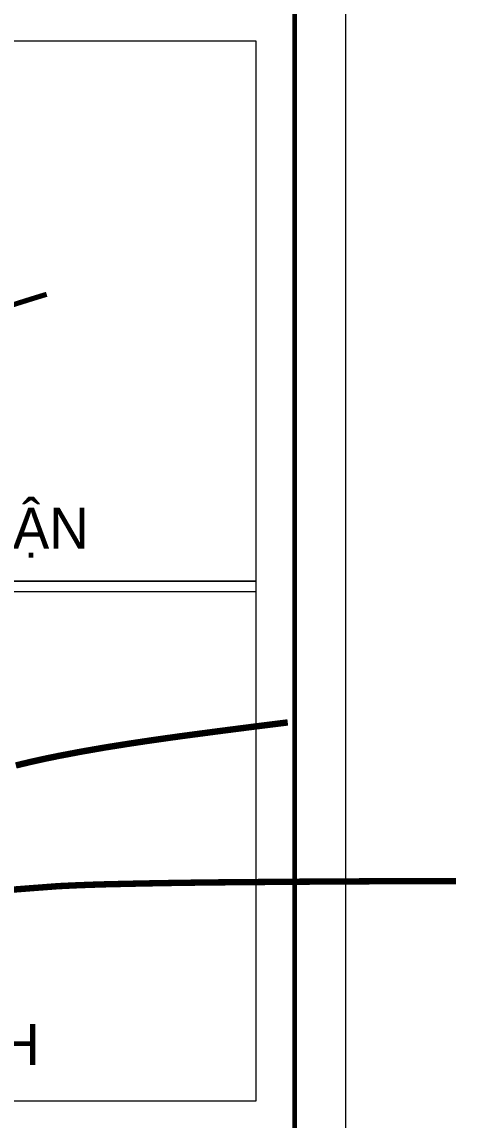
# Model space of a CAD drawing. Header units: millimetres. Extents: x 480521 to 6014615, y -961280 to 187869.
# Drawn here: x 780645 to 781671, y 138764 to 141341 of the extents above; entities that cross this region are included whole.
import ezdxf
from ezdxf.enums import TextEntityAlignment as Align

# ---------------------------------------------------------------- set-up
doc = ezdxf.new("R2010")
doc.units = ezdxf.units.MM
doc.header["$LTSCALE"] = 600
doc.header["$MEASUREMENT"] = 0
doc.layers.get('0').update_dxf_attribs({"lineweight": 0})
doc.layers.get('Defpoints').update_dxf_attribs({"lineweight": 0})
for name, color, linetype, lineweight in [('ISO', 153, 'Continuous', 13), ('Khungten_LCDI', 7, 'Continuous', 25), ('LC Net dam 1', 30, 'Continuous', 30), ('LC Net thay', 7, 'Continuous', 25), ('LC Text1', 3, 'Continuous', 20)]:
    doc.layers.add(name, color=color, linetype=linetype, lineweight=lineweight)
doc.styles.add('Khungten', font='VHAVAN.TTF', dxfattribs={"width": 0.9, "height": 5000})
doc.styles.add('LC 1', font='VHAVANB.TTF')
doc.styles.add('Title', font='VHBLACK.TTF')
doc.styles.add('VNAVANTH', font='VHAVANB.TTF', dxfattribs={"width": 0.6})

# ---------------------------------------------------------------- blocks, each defined once
blk = doc.blocks.new('Trần Văn Bách')
at = {"layer": 'ISO', "ltscale": 2, "const_width": 50}
for points in [[(3093, 1930.8, -0.011769), (3423.5, 2004.4, -0.011389), (3977.5, 2100.8, -0.004152), (4378.6, 2158.8, -0.003025), (5220.9, 2267.2)], [(0, 0, -0.014993), (-272, -14.8, -0.056033), (-351.5, -9, -0.160922), (-367.7, -0.6, -0.319142), (-367.6, 11.6, -0.094176), (-352.7, 27.3, -0.047915), (-284, 67.3, -0.021791), (-105.1, 143.7, -0.011406), (386.1, 319.6, -0.011123), (1293.8, 607.8, -0.015568), (2035.3, 799.2, -0.043516), (3423.3, 986.4, -0.006276), (3804.3, 1001.1, -0.003589), (4638.9, 1015.8, -0.002108), (6536.6, 1026.4)]]:
    blk.add_lwpolyline(points, format="xyb", dxfattribs=at)
blk = doc.blocks.new('mr thuan')
at = {"layer": 'ISO', "ltscale": 2, "const_width": 40}
blk.add_lwpolyline([(3678.4, -934.4), (3824.9, -888.3), (3898.2, -865.7), (3943.2, -852.3)], dxfattribs=at)
blk = doc.blocks.new('lcdi fix')
at = {"layer": 'Defpoints', "lineweight": 0}
blk.add_lwpolyline([(-1200, -14850), (-1200, 14850), (40800, 14850), (40800, -14850)], close=True, dxfattribs=at)
at = {"layer": 'Khungten_LCDI', "color": 5, "lineweight": 25}
blk.add_line((40600, -14650), (40600, 14650), dxfattribs=at)
at = {"layer": 'Khungten_LCDI', "color": 5, "lineweight": 60}
blk.add_lwpolyline([(0, -14650), (0, 14650), (40600, 14650), (40600, -14650)], close=True, dxfattribs=at)
at = {"layer": 'Khungten_LCDI', "color": 9, "lineweight": 15}
for points in [[(36750, -5485), (40450, -5485), (40450, -3372.2), (36750, -3372.2)], [(36750, -7517.3), (40450, -7517.3), (40450, -5485), (36750, -5485)], [(36750, -7517.3), (40450, -7517.3), (40450, -5526.4), (36750, -5526.4)]]:
    blk.add_lwpolyline(points, close=True, dxfattribs=at)
at = {"xscale": 0.5, "yscale": 0.5, "zscale": 0.5}
blk.add_blockref('mr thuan', (37658.9, -3936.3), dxfattribs=at)
at = {"layer": 'LC Net dam 1', "xscale": 0.5, "yscale": 0.5, "zscale": 0.5}
blk.add_blockref('Trần Văn Bách', (37963.4, -7170.7), dxfattribs=at)
at = {"color": 7, "style": 'VNAVANTH'}
for s, p in [('ks. hoµng v¨n thuËn', (38552.7, -5357.2)), ('ks. trÇn v¨n b¸ch', (38532.9, -7376.4))]:
    blk.add_text(s, height=160, dxfattribs=at).set_placement(p, align=Align.CENTER)
at = {"color": 7, "style": 'Khungten', "width": 0.8}
for tag, p in [('REVISION', (39498.8, -10746.3)), ('NGAYHT', (39546.1, -11609.4))]:
    blk.add_attdef(tag, text='', height=200, dxfattribs=at).set_placement(p, align=Align.CENTER)
at = {"layer": 'LC Text1', "color": 3, "style": 'LC 1', "width": 1.834006}
for tag, p, p2 in [('TENBANVE1', (36912.7, -8885.8), (40339.1, -8885.8)), ('TENBANVE2', (36912.7, -9562.5), (40339.1, -9562.5))]:
    blk.add_attdef(tag, text='', height=250, dxfattribs=at).set_placement(p, p2, align=Align.FIT)
at = {"layer": 'LC Text1', "style": 'Title', "width": 0.7}
blk.add_attdef('SOBANVE', text='', height=250, dxfattribs=at).set_placement((39562, -13896.2), align=Align.CENTER)

msp = doc.modelspace()

# ---------------------------------------------------------------- block references
at = {"layer": 'LC Net thay', "xscale": 0.6000000155618168, "yscale": 0.6000000155618168, "zscale": 0.6000000155618168}
msp.add_blockref('lcdi fix', (756924.637, 143319.193), dxfattribs=at)

doc.saveas('drawing.dxf')
